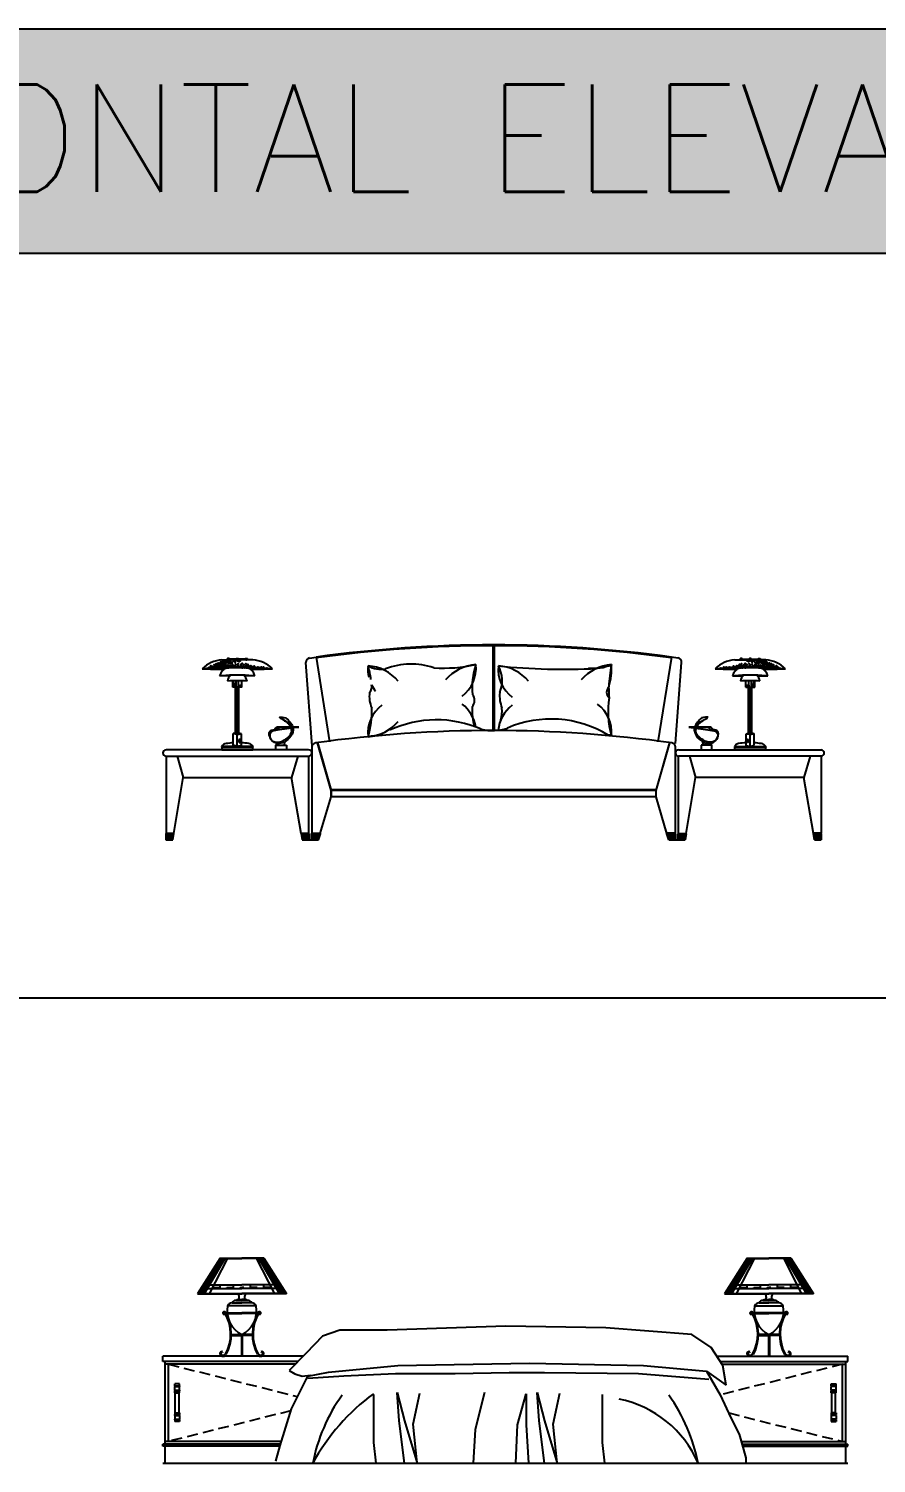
# Model space of a CAD drawing. Header units: millimetres. Extents: x 6388 to 59789, y -18725 to 8137.
# Drawn here: x 32664 to 36624, y 1436 to 8137 of the extents above; entities that cross this region are included whole.
import ezdxf

# ---------------------------------------------------------------- set-up
doc = ezdxf.new("R2010")
doc.units = ezdxf.units.MM
doc.linetypes.add('DASHED2', pattern=[0.375, 0.25, -0.125])
doc.layers.add('www.cad-blocks.net', color=7, linetype='Continuous')
doc.styles.get("Standard").update_dxf_attribs({"font": 'arial.ttf'})

# ---------------------------------------------------------------- blocks, each defined once
blk = doc.blocks.new('A$C17CB0651')
for p, q in [((1543.5, 510.5), (1543.5, 910.5)), ((1548.5, 510.5), (1548.5, 910.5)), ((274.9, 840.6), (303, 840.6)), ((300.8, 844), (310, 844)), ((309.3, 846.9), (301.5, 846.9)), ((301.5, 846.9), (301.5, 846)), ((301.5, 846), (309.3, 846)), ((303, 842.9), (303, 840.6)), ((303, 842.9), (307.8, 842.9)), ((307.8, 840.6), (303, 840.6)), ((307.8, 840.6), (307.8, 842.9)), ((419.7, 840.6), (307.8, 840.6)), ((309.3, 846), (309.3, 846.9)), ((342.4, 844.4), (311.4, 844.4)), ((351.9, 844), (342.7, 844)), ((343.4, 846), (343.4, 846.9)), ((343.4, 846.9), (351.2, 846.9)), ((351.2, 846), (343.4, 846)), ((349.7, 842.9), (344.9, 842.9)), ((344.9, 840.6), (344.9, 842.9)), ((344.9, 840.6), (349.7, 840.6)), ((349.7, 842.9), (349.7, 840.6)), ((351.2, 846.9), (351.2, 846)), ((383.1, 844.4), (352.2, 844.4)), ((393.8, 844), (384.6, 844)), ((385.3, 846), (385.3, 846.9)), ((385.3, 846.9), (393.2, 846.9)), ((393.2, 846), (385.3, 846)), ((391.7, 842.9), (386.8, 842.9)), ((386.8, 840.6), (386.8, 842.9)), ((386.8, 840.6), (391.7, 840.6)), ((391.7, 842.9), (391.7, 840.6)), ((393.2, 846.9), (393.2, 846)), ((696.9, 438.6), (667.4, 827.8)), ((685, 849.1), (715.4, 853.2)), ((715.4, 853.2), (778.8, 457.6)), ((2375.6, 853.2), (2312.2, 457.6)), ((2406, 849.1), (2375.6, 853.2)), ((2395, 450.5), (2423.6, 827.8)), ((2671.5, 840.6), (2783.4, 840.6)), ((2697.4, 844), (2706.6, 844)), ((2705.9, 846.9), (2698.1, 846.9)), ((2698.1, 846.9), (2698.1, 846)), ((2698.1, 846), (2705.9, 846)), ((2699.6, 842.9), (2699.6, 840.6)), ((2699.6, 842.9), (2704.4, 842.9)), ((2704.4, 840.6), (2699.6, 840.6)), ((2704.4, 840.6), (2704.4, 842.9)), ((2705.9, 846), (2705.9, 846.9)), ((2708.1, 844.4), (2739, 844.4)), ((2739.3, 844), (2748.5, 844)), ((2747.8, 846.9), (2740, 846.9)), ((2740, 846.9), (2740, 846)), ((2740, 846), (2747.8, 846)), ((2741.5, 842.9), (2746.3, 842.9)), ((2741.5, 842.9), (2741.5, 840.6)), ((2746.3, 840.6), (2741.5, 840.6)), ((2746.3, 840.6), (2746.3, 842.9)), ((2747.8, 846), (2747.8, 846.9)), ((2748.8, 844.4), (2779.8, 844.4)), ((2790.4, 844), (2781.2, 844)), ((2781.9, 846), (2781.9, 846.9)), ((2781.9, 846.9), (2789.8, 846.9)), ((2789.8, 846), (2781.9, 846)), ((2783.4, 840.6), (2783.4, 842.9)), ((2788.3, 842.9), (2783.4, 842.9)), ((2783.4, 840.6), (2788.3, 840.6)), ((2788.3, 842.9), (2788.3, 840.6)), ((2816.4, 840.6), (2788.3, 840.6)), ((2789.8, 846.9), (2789.8, 846)), ((314.5, 766.6), (264.7, 766.6)), ((326.3, 713.4), (326.3, 742.3)), ((341.3, 713.4), (341.3, 742.6)), ((353, 713.4), (353, 742.6)), ((368.2, 713.4), (368.2, 742.3)), ((429.9, 766.6), (380.1, 766.6)), ((2661.3, 766.6), (2711.1, 766.6)), ((2723, 713.4), (2723, 742.3)), ((2738.2, 713.4), (2738.2, 742.6)), ((2749.9, 713.4), (2749.9, 742.6)), ((2764.9, 713.4), (2764.9, 742.3)), ((2776.8, 766.6), (2826.6, 766.6)), ((344.5, 713.4), (326.3, 713.4)), ((339.5, 494.9), (339.5, 713.4)), ((344.5, 494.3), (344.5, 713.4)), ((368.2, 713.4), (344.5, 713.4)), ((350.1, 494.2), (350.1, 713.4)), ((355, 494.7), (355, 713.4)), ((2723, 713.4), (2746.7, 713.4)), ((2736.2, 494.7), (2736.2, 713.4)), ((2741.2, 494.2), (2741.2, 713.4)), ((2746.7, 494.3), (2746.7, 713.4)), ((2746.7, 713.4), (2764.9, 713.4)), ((2751.7, 494.9), (2751.7, 713.4)), ((339.5, 497.4), (328.5, 496.4)), ((346.9, 491.2), (328.5, 496.4)), ((328.5, 442.4), (328.5, 496.4)), ((346.9, 491.2), (366.9, 494.8)), ((346.9, 436.2), (346.9, 491.2)), ((366.9, 494.8), (355, 496.8)), ((366.9, 439.7), (366.9, 494.9)), ((529.9, 526.7), (634.1, 526.7)), ((595.8, 526.7), (529.9, 526.7)), ((634.1, 525.6), (534.2, 511.8)), ((634.1, 526.7), (601.9, 526.7)), ((2561.3, 526.7), (2457.1, 526.7)), ((2457.1, 526.7), (2489.4, 526.7)), ((2457.1, 525.6), (2557.1, 511.8)), ((2495.4, 526.7), (2561.3, 526.7)), ((2724.3, 494.8), (2736.2, 496.8)), ((2724.3, 439.7), (2724.3, 494.9)), ((2744.3, 491.2), (2724.3, 494.8)), ((2744.3, 491.2), (2762.8, 496.4)), ((2744.3, 436.2), (2744.3, 491.2)), ((2751.7, 497.4), (2762.8, 496.4)), ((2762.8, 442.4), (2762.8, 496.4)), ((680, 420.5), (15, 420.5)), ((419.7, 435.4), (274.9, 435.4)), ((274.9, 435.4), (274.9, 432)), ((274.9, 432), (274.9, 435.4)), ((274.9, 432), (419.7, 432)), ((419.7, 432), (275.3, 432)), ((275.3, 432), (275.3, 420.5)), ((275.3, 420.5), (419.7, 420.5)), ((346.9, 436.2), (328.5, 442.4)), ((366.9, 439.7), (346.9, 436.2)), ((354.5, 468), (354.5, 462.1)), ((358.9, 468.7), (354.7, 468)), ((360.3, 466.9), (356.2, 466.2)), ((356.3, 454.1), (360.3, 454.8)), ((419.7, 432), (419.7, 435.4)), ((419.7, 435.4), (419.7, 432)), ((419.7, 420.5), (419.7, 432)), ((534.2, 450.2), (526.7, 441.7)), ((526.7, 441.7), (567.1, 441.7)), ((526.7, 441.7), (576.7, 441.7)), ((526.7, 420.5), (526.7, 441.7)), ((567.1, 441.7), (569.3, 457.6)), ((576.7, 441.7), (576.7, 420.5)), ((696, 432.7), (696, 30.5)), ((786, 230.5), (722.3, 453.5)), ((787, 230.6), (723.2, 453.8)), ((2304, 230.6), (2367.8, 453.8)), ((2305, 230.5), (2368.7, 453.5)), ((2395, 30.2), (2395, 432.7)), ((2410, 420.5), (3075, 420.5)), ((2564.5, 441.7), (2514.5, 441.7)), ((2514.5, 441.7), (2514.5, 420.5)), ((2524.1, 441.7), (2522, 457.6)), ((2564.5, 441.7), (2524.1, 441.7)), ((2557.1, 450.2), (2564.5, 441.7)), ((2564.5, 420.5), (2564.5, 441.7)), ((2671.5, 435.4), (2816.4, 435.4)), ((2671.5, 432), (2671.5, 435.4)), ((2671.5, 435.4), (2671.5, 432)), ((2671.5, 432), (2815.9, 432)), ((2671.5, 420.5), (2671.5, 432)), ((2816.4, 432), (2671.5, 432)), ((2815.9, 420.5), (2671.5, 420.5)), ((2724.3, 439.7), (2744.3, 436.2)), ((2735, 454.1), (2730.9, 454.8)), ((2731, 466.9), (2735.1, 466.2)), ((2732.3, 468.7), (2736.5, 468)), ((2736.7, 468), (2736.7, 462.1)), ((2744.3, 436.2), (2762.8, 442.4)), ((2815.9, 432), (2815.9, 420.5)), ((2816.4, 435.4), (2816.4, 432)), ((2816.4, 432), (2816.4, 435.4)), ((15, 390.5), (681, 390.5)), ((15, 390.5), (15, 30.2)), ((65.9, 390.5), (95, 290.5)), ((630.1, 390.5), (601, 290.5)), ((681, 29.9), (681, 390.5)), ((3075, 390.5), (2409, 390.5)), ((2409, 29.9), (2409, 390.5)), ((2459.9, 390.5), (2489, 290.5)), ((3024.1, 390.5), (2995, 290.5)), ((3075, 390.5), (3075, 30.2)), ((50.1, 30), (95, 290.5)), ((95, 290.5), (601, 290.5)), ((646, 29.3), (601, 290.5)), ((2444, 29.3), (2489, 290.5)), ((2995, 290.5), (2489, 290.5)), ((3039.9, 30), (2995, 290.5)), ((2304, 233.5), (786, 233.5)), ((2304, 230.5), (786, 230.5)), ((786, 200.5), (786, 230.5)), ((787, 200.3), (787, 230.6)), ((2304, 200.3), (2304, 230.6)), ((2305, 200.5), (2305, 230.5)), ((734.9, 30.1), (786, 200.5)), ((2304, 200.5), (786, 200.5)), ((2354.7, 29.8), (2305, 200.5)), ((14, 28.5), (16, 30.5)), ((14, 19.6), (24.8, 30.5)), ((14, 10.8), (33.7, 30.5)), ((14, 2), (42.5, 30.5)), ((14, 28.5), (14, 0.5)), ((14, 0.5), (46, 0.5)), ((16, 30.5), (48.8, 30.5)), ((21.3, 0.5), (50.5, 29.6)), ((30.2, 0.5), (49.3, 19.6)), ((39, 0.5), (47.5, 8.9)), ((46, 0.5), (50.8, 28.1)), ((645.6, 27.7), (650.3, 0)), ((646.2, 24.2), (651.9, 30)), ((647.5, 16.7), (660.8, 30)), ((680.4, 30), (647.5, 30)), ((648.8, 9.2), (669.6, 30)), ((650.1, 1.6), (678.4, 30)), ((650.3, 0.5), (726.1, 0.5)), ((657.7, 0.5), (682.4, 25.1)), ((666.6, 0.5), (682.4, 16.2)), ((675.4, 0.5), (682.4, 7.4)), ((682.4, 0), (682.4, 28)), ((694, 0.5), (694, 28.5)), ((696, 30.5), (733.7, 30.5)), ((696, 29.9), (696.6, 30.5)), ((696, 21.1), (705.4, 30.5)), ((696, 12.2), (714.2, 30.5)), ((696, 3.4), (723.1, 30.5)), ((701.9, 0.5), (731.9, 30.5)), ((710.8, 0.5), (732.5, 22.2)), ((719.6, 0.5), (728.7, 9.6)), ((726.1, 0.5), (735.6, 27.8)), ((2363.9, 0.5), (2354.4, 27.8)), ((2354.7, 26.9), (2358.3, 30.5)), ((2394, 30.5), (2356.3, 30.5)), ((2357, 20.3), (2367.1, 30.5)), ((2359.3, 13.8), (2376, 30.5)), ((2361.6, 7.2), (2384.8, 30.5)), ((2363.9, 0.7), (2393.6, 30.5)), ((2363.9, 0.5), (2439.7, 0.5)), ((2372.5, 0.5), (2396, 24)), ((2381.3, 0.5), (2396, 15.2)), ((2390.1, 0.5), (2396, 6.3)), ((2396, 0.5), (2396, 28.5)), ((2407.6, 26.8), (2410.8, 30)), ((2407.6, 18), (2419.7, 30)), ((2407.6, 9.1), (2428.5, 30)), ((2407.6, 0), (2407.6, 28)), ((2407.8, 0.5), (2437.4, 30)), ((2409.6, 30), (2442.5, 30)), ((2416.7, 0.5), (2444.4, 28.2)), ((2425.5, 0.5), (2442.7, 17.7)), ((2434.3, 0.5), (2440.9, 7)), ((2444.4, 27.7), (2439.7, 0)), ((3044, 0.5), (3039.2, 28.1)), ((3040.1, 22.9), (3047.7, 30.5)), ((3074, 30.5), (3041.2, 30.5)), ((3041.4, 15.3), (3056.5, 30.5)), ((3042.7, 7.8), (3065.4, 30.5)), ((3044, 0.5), (3076, 0.5)), ((3044.2, 0.5), (3074.2, 30.5)), ((3053.1, 0.5), (3076, 23.4)), ((3061.9, 0.5), (3076, 14.6)), ((3070.7, 0.5), (3076, 5.7)), ((3076, 28.5), (3076, 0.5))]:
    blk.add_line(p, q)
for centre, radius, start, end in [((1545.5, -5131.1), 6041.5, 82.10309, 97.89691), ((1545.5, -5131.1), 6037.5, 82.10309, 97.89691), ((285.8, 696.2), 144.8, 94.3429, 134.85667), ((301.7, 844.8), 1.25, 101.61539, 217.78568), ((300.5, 840.8), 3.19, 40.68563, 86.90757), ((317.6, 833.3), 12.7, 119.12076, 140.23048), ((310.2, 840.8), 3.19, 93.09243, 139.31437), ((309.1, 844.8), 1.25, 322.21432, 78.38461), ((343.6, 844.8), 1.25, 101.61539, 217.78568), ((342.5, 840.8), 3.19, 40.68563, 86.90757), ((352.2, 840.8), 3.19, 93.09243, 139.31437), ((351, 844.8), 1.25, 322.21432, 78.38461), ((376.9, 833.3), 12.7, 39.21496, 60.87924), ((385.6, 844.8), 1.25, 101.61519, 217.78575), ((384.4, 840.8), 3.19, 40.68563, 86.90757), ((394.1, 840.8), 3.19, 93.09243, 139.31437), ((392.9, 844.8), 1.25, 322.21425, 78.38481), ((407.9, 693.1), 147.9, 45.59453, 85.43164), ((687.4, 829.3), 20, 96.8225, 184.3282), ((1119.3, 796), 161.9, 174.11002, 192.94892), ((1021.2, 926.6), 130.2, 241.09082, 278.40418), ((943.9, 609), 204.1, 40.4189, 85.9871), ((544.8, 691), 430.9, 7.6727, 16.39543), ((1160.2, 497.7), 323.2, 71.0183, 111.79741), ((1310.4, 1515.3), 713.4, 266.37157, 282.25617), ((1476.2, 614.5), 204.1, 94.0129, 139.5811), ((1300.8, 801.5), 161.9, 306.5711, 5.88998), ((1759.6, 714.6), 315.2, 160.81331, 186.50531), ((1728.2, 796), 161.9, 174.11002, 233.4289), ((1869.4, 3613.3), 2816.9, 263.83979, 273.18663), ((1552.8, 609), 204.1, 40.4189, 85.9871), ((1437.3, 743), 147.3, 338.30173, 28.22636), ((2109.6, 614.5), 204.1, 94.0129, 139.5811), ((2016.9, 991.6), 190.4, 261.50281, 294.33741), ((1839.2, 797.1), 257, 341.30581, 4.69516), ((3441.5, 600.4), 1363.6, 170.81082, 175.19015), ((2403.6, 829.3), 20, 355.6718, 83.1775), ((2683.3, 693.1), 147.9, 94.56836, 134.40547), ((2698.3, 844.8), 1.25, 101.61519, 217.78575), ((2697.1, 840.8), 3.19, 40.68563, 86.90757), ((2714.3, 833.3), 12.7, 119.12076, 140.78504), ((2706.8, 840.8), 3.19, 93.09243, 139.31437), ((2705.7, 844.8), 1.25, 322.21425, 78.38481), ((2740.2, 844.8), 1.25, 101.61539, 217.78568), ((2739.1, 840.8), 3.19, 40.68563, 86.90757), ((2748.8, 840.8), 3.19, 93.09243, 139.31437), ((2747.6, 844.8), 1.25, 322.21432, 78.38461), ((2773.6, 833.3), 12.7, 39.76952, 60.87924), ((2782.2, 844.8), 1.25, 101.61539, 217.78568), ((2781, 840.8), 3.19, 40.68563, 86.90757), ((2790.7, 840.8), 3.19, 93.09243, 139.31437), ((2789.5, 844.8), 1.25, 322.21432, 78.38461), ((2805.4, 696.2), 144.8, 45.14333, 85.6571), ((347.3, -2754.5), 3557.1, 87.35502, 92.64498), ((357.9, 5299), 4503.6, 267.77598, 269.08334), ((318.3, 750.3), 56, 111.80609, 163.08229), ((347.3, -215), 984.2, 85.78037, 94.21963), ((345.7, 735), 44.5, 130.15475, 171.82868), ((347.3, -16.1), 758.8, 86.55783, 93.44217), ((348.8, 735), 44.5, 8.17132, 49.84525), ((376.3, 750.3), 56, 16.91771, 68.19391), ((336.6, 5299), 4503.6, 270.91666, 272.22402), ((2744, -2754.5), 3557.1, 87.35502, 92.64498), ((2754.6, 5299), 4503.6, 267.77598, 269.08334), ((2714.9, 750.3), 56, 111.80609, 163.08229), ((2744, -215), 984.2, 85.78037, 94.21963), ((2742.4, 735), 44.5, 130.15475, 171.82868), ((2744, -16.1), 758.8, 86.55783, 93.44217), ((2745.5, 735), 44.5, 8.17132, 49.84525), ((2773, 750.3), 56, 16.91771, 68.19391), ((2733.3, 5299), 4503.6, 270.91666, 272.22402), ((1104.2, 670.1), 140.1, 172.46324, 202.98304), ((937.4, 714.7), 38.2, 316.73156, 14.64939), ((1119.3, 796), 161.9, 206.26285, 219.05958), ((1410.4, 650.8), 45.6, 319.098, 37.91671), ((1713, 670.1), 140.1, 172.46324, 202.98304), ((2110.2, 689.8), 37.2, 137.82866, 225.5264), ((4050.3, 752.8), 1968.2, 181.11236, 182.60946), ((1119.3, 498.1), 161.9, 126.5711, 185.88998), ((596.4, 595.4), 379.3, 342.52103, 3.01985), ((1300.8, 503.7), 161.9, 7.63594, 53.4289), ((1719.3, 603.9), 274.9, 176.44459, 196.20457), ((1728.2, 498.1), 161.9, 126.5711, 175.68187), ((1431.8, 602.7), 152.8, 343.76996, 4.77672), ((1934.3, 503.7), 161.9, 354.11002, 53.4289), ((2492.4, 600.7), 413, 171.29291, 195.9757), ((943.9, 685.2), 204.1, 274.0129, 319.5811), ((1278, 43.5), 516.8, 66.18032, 115.05784), ((1813.3, 54.7), 509.4, 58.42121, 113.57761), ((347.8, 540.1), 45.9, 259.62281, 278.99673), ((1545.5, -5488.5), 5999, 82.02988, 97.97012), ((1158.7, -746.2), 1244, 96.48135, 99.27486), ((1538.6, 737.3), 227.1, 256.79597, 288.19182), ((1875.9, -985.7), 1489, 81.52374, 82.14148), ((2109.6, 690.7), 204.1, 261.65834, 265.9871), ((2743.4, 540.1), 45.9, 261.00327, 280.37719), ((15, 405.5), 15, 90, 270), ((299.2, 421.4), 28.1, 98.40642, 150.02094), ((348.2, 155.8), 298.1, 93.79798, 100.26136), ((354.5, 466.3), 1.67, 335.64638, 90), ((373.5, 462.1), 19, 180.01454, 204.85912), ((400.7, 460.8), 45, 173.81659, 188.58342), ((358.6, 467.1), 1.67, 335.64638, 79.36582), ((412.6, 461.3), 52.7, 174.42387, 187.04512), ((348.2, 155.8), 298.1, 79.73864, 86.39797), ((399.8, 428), 21.2, 20.34562, 85.92866), ((680, 405.5), 15, 273.82255, 90), ((716, 432.7), 20, 96.5941, 180), ((2375, 432.7), 20, 0, 83.4059), ((2410, 405.5), 15, 90, 266.17745), ((2691.4, 428), 21.2, 94.07134, 159.65438), ((2743, 155.8), 298.1, 93.60203, 100.26136), ((2732.6, 467.1), 1.67, 100.63418, 204.35362), ((2678.6, 461.3), 52.7, 352.95488, 5.57613), ((2690.5, 460.8), 45, 351.41658, 6.18341), ((2717.7, 462.1), 19, 335.14088, 359.98546), ((2736.7, 466.3), 1.67, 90, 204.35362), ((2743, 155.8), 298.1, 79.73864, 86.20202), ((2792, 421.4), 28.1, 29.97906, 81.59358), ((3075, 405.5), 15, 270, 90), ((16, 28.5), 2, 90, 180), ((48.8, 28.5), 2, 350.21759, 90), ((647.5, 28), 2, 90, 189.78241), ((680.4, 28), 2, 0, 90), ((696, 28.5), 2, 90, 180), ((733.7, 28.5), 2, 340.70995, 90), ((2356.3, 28.5), 2, 90, 199.29005), ((2394, 28.5), 2, 0, 90), ((2409.6, 28), 2, 90, 180), ((2442.5, 28), 2, 350.21759, 90), ((3041.2, 28.5), 2, 90, 189.78241), ((3074, 28.5), 2, 0, 90)]:
    blk.add_arc(centre, radius, start, end)
for points, knots in [([(595.8, 526.7), (593.7, 531.8), (585, 551.8), (523.9, 577.2), (561.8, 572.1), (575.6, 570.2)], [136.132183, 136.132183, 136.132183, 136.132183, 147.226606, 180.988529, 200.496136, 200.496136, 200.496136, 200.496136]), ([(568.2, 556.4), (578.1, 551.9), (592.6, 545.4), (600.2, 531.4), (601.9, 526.7)], [0, 0, 0, 0, 20.62058, 30.054702, 30.054702, 30.054702, 30.054702]), ([(2523, 556.4), (2513.1, 551.9), (2498.6, 545.4), (2491, 531.4), (2489.4, 526.7)], [0, 0, 0, 0, 20.62058, 30.054702, 30.054702, 30.054702, 30.054702]), ([(2495.4, 526.7), (2497.5, 531.8), (2506.2, 551.8), (2567.4, 577.2), (2529.5, 572.1), (2515.6, 570.2)], [136.132183, 136.132183, 136.132183, 136.132183, 147.226606, 180.988529, 200.496136, 200.496136, 200.496136, 200.496136]), ([(608.3, 522.1), (608.4, 521.5), (611.9, 497.6), (577.2, 447.6), (504.8, 446.9), (487.4, 515.1), (524, 513.2), (528.7, 524), (529.9, 526.7)], [38.626641, 38.626641, 38.626641, 38.626641, 39.881801, 89.959295, 127.798824, 157.940855, 174.456676, 180.055182, 180.055182, 180.055182, 180.055182]), ([(535.2, 511.8), (523.2, 511), (501.1, 509.4), (494.7, 470.6), (530, 450.1), (565.7, 463.2), (591.9, 483.1), (604.7, 506.7), (599.4, 518.1), (598.3, 520.7)], [0, 0, 0, 0, 21.09917, 38.676394, 60.076876, 87.213349, 107.936622, 126.385163, 131.817526, 131.817526, 131.817526, 131.817526]), ([(603.4, 521.4), (604, 518.6), (605.9, 502.4), (598.6, 487.9), (591.7, 476)], [33.559119, 33.559119, 33.559119, 33.559119, 39.068987, 64.646446, 64.646446, 64.646446, 64.646446]), ([(2482.9, 522.1), (2482.8, 521.5), (2479.3, 497.6), (2514, 447.6), (2586.5, 446.9), (2603.8, 515.1), (2567.2, 513.2), (2562.5, 524), (2561.3, 526.7)], [38.626641, 38.626641, 38.626641, 38.626641, 39.881801, 89.959295, 127.798824, 157.940855, 174.456676, 180.055182, 180.055182, 180.055182, 180.055182]), ([(2487.9, 521.4), (2487.3, 518.6), (2485.4, 502.4), (2492.6, 487.9), (2499.5, 476)], [33.559119, 33.559119, 33.559119, 33.559119, 39.068987, 64.646446, 64.646446, 64.646446, 64.646446]), ([(2556, 511.8), (2568.1, 511), (2590.2, 509.4), (2596.6, 470.6), (2561.3, 450.1), (2525.5, 463.2), (2499.3, 483.1), (2486.6, 506.7), (2491.8, 518.1), (2492.9, 520.7)], [0, 0, 0, 0, 21.09917, 38.676394, 60.076876, 87.213349, 107.936622, 126.385163, 131.817526, 131.817526, 131.817526, 131.817526])]:
    blk.add_open_spline(points, degree=3, knots=knots)
for points in [[(573.5, 570.2), (588, 556.4), (602.5, 542.6), (607.3, 526.7)], [(2517.7, 570.2), (2503.2, 556.4), (2488.7, 542.6), (2484, 526.7)]]:
    blk.add_open_spline(points, degree=3)
for points in [[(529.9, 526.7), (540.6, 522.4), (536.3, 517.1), (518.2, 515)], [(2561.3, 526.7), (2550.7, 522.4), (2554.9, 517.1), (2573, 515)]]:
    blk.add_spline(points, degree=3)
for p in [(221.8, 807.9), (223.9, 812.1), (229.1, 810), (229.9, 805.2), (231.2, 809), (233.2, 807.5), (233.2, 806.4), (237.7, 805.2), (238.6, 817.3), (241.7, 812.1), (242.1, 805.2), (244.3, 810.8), (246.6, 814.1), (246.6, 809.7), (246.6, 809.7), (246.6, 807.5), (246.6, 805.2), (248, 822.6), (249.9, 819.7), (251, 813), (251.1, 816.3), (252.2, 806.9), (253.3, 810.8), (253.3, 807.5), (255.5, 816.4), (255.5, 806.4), (256.4, 810), (256.6, 815.2), (257.4, 825.7), (257.4, 818.4), (259.5, 804.8), (259.9, 819.7), (259.9, 809.7), (261.6, 813.1), (262.7, 823.6), (262.7, 807.9), (263.3, 823), (263.3, 816.4), (263.7, 806.9), (264.8, 812.1), (266.8, 826.7), (267.7, 821.9), (267.7, 815.2), (267.7, 809.7), (267.9, 804.8), (268.8, 823), (270, 814.2), (271, 830.9), (271.1, 820.8), (271.1, 805.2), (272.2, 813), (273.1, 828.8), (273.3, 824.1), (273.3, 806.4), (274.2, 820.5), (276.6, 829.7), (276.6, 821.9), (277.3, 833), (277.7, 809.7), (278.4, 828.8), (278.9, 827.5), (280, 827.5), (281.5, 818.4), (281.5, 806.9), (282.6, 833), (283.3, 826.4), (283.3, 824.1), (283.6, 817.3), (284.6, 829.9), (284.6, 804.8), (285.5, 808.6), (285.7, 809), (286.7, 836.2), (287.8, 831.9), (288.9, 834.2), (289.9, 836.2), (289.9, 812.1), (290, 820.8), (291.1, 830.8), (292, 833), (292, 804.8), (292.2, 808.6), (293.3, 825.3), (294.4, 807.5), (297.2, 832), (297.2, 813.1), (298.3, 804.8), (298.9, 834.2), (299.3, 811), (300, 829.7), (300, 827.5), (300, 815.2), (302.2, 835.3), (302.2, 807.5), (302.2, 806.4), (304.5, 830.8), (304.5, 805.8), (306.6, 806.9), (307.7, 834.1), (307.7, 812.1), (307.7, 804.8), (307.8, 823), (308.4, 813.7), (308.9, 835.3), (311.1, 833), (312.3, 836.4), (313.4, 824.1), (313.4, 806.4), (314, 809), (315, 833), (315.6, 834.2), (316.1, 823.6), (316.1, 804.8), (316.3, 808.5), (317.1, 813.1), (320.3, 804.8), (321.2, 807.5), (322.3, 808.6), (322.3, 805.2), (323.4, 828.6), (324.4, 818.4), (327.6, 809), (328.6, 804.8), (329.3, 812.8), (330.1, 836.4), (331.2, 806.4), (331.8, 806.9), (333.9, 805.8), (334.5, 810.8), (337.9, 829.7), (338.1, 820.5), (339, 836.4), (339.1, 810), (339.1, 806.9), (339.1, 804.8), (342.3, 805.2), (345.4, 810), (347.5, 817.3), (347.9, 836.4), (347.9, 810.8), (349.4, 813.7), (349.6, 805.8), (351.7, 821.5), (352, 805), (353.8, 805.8), (355.7, 833), (356.3, 805.9), (357.2, 809.4), (359, 805.8), (361.2, 836.4), (362.2, 804.8), (362.4, 810.8), (363.2, 819.4), (365.7, 815.2), (366.8, 806.7), (370.5, 823.6), (371.6, 807.9), (375.5, 812), (375.5, 805.9), (377.9, 817.3), (377.9, 810.8), (378.9, 804.8), (380, 807.9), (384.2, 805.9), (385.9, 807.6), (387.3, 822.6), (388, 814.1), (389.1, 810.8), (391.3, 808.6), (393.5, 809.7), (396.7, 818.4), (400.2, 807.5), (401.3, 813), (406.9, 806.4), (410.2, 813), (418, 807.5), (425.8, 810.8), (425.8, 806.4), (442.5, 806.4), (448.1, 805.2), (459.6, 806.9), (470, 805.8), (2621.2, 805.8), (2631.7, 806.9), (2643.1, 805.2), (2648.7, 806.4), (2665.4, 810.8), (2665.4, 806.4), (2673.2, 807.5), (2681, 813), (2684.3, 806.4), (2689.9, 813), (2691, 807.5), (2694.5, 818.4), (2697.7, 809.7), (2699.9, 808.6), (2702.2, 810.8), (2703.3, 814.1), (2703.9, 822.6), (2705.3, 807.6), (2707, 805.9), (2711.3, 807.9), (2712.3, 804.8), (2713.3, 810.8), (2713.4, 817.3), (2715.7, 812), (2715.7, 805.9), (2719.6, 807.9), (2720.7, 823.6), (2724.4, 806.7), (2725.5, 815.2), (2728, 819.4), (2728.9, 810.8), (2729.1, 804.8), (2730, 836.4), (2732.2, 805.8), (2734, 809.4), (2734.9, 805.9), (2735.5, 833), (2737.5, 805.8), (2739.3, 805), (2739.5, 821.5), (2741.6, 805.8), (2741.9, 813.7), (2743.3, 836.4), (2743.3, 810.8), (2743.7, 817.3), (2745.8, 810), (2748.9, 805.2), (2752.1, 810), (2752.1, 806.9), (2752.1, 804.8), (2752.2, 836.4), (2753.2, 820.5), (2753.4, 829.7), (2756.7, 810.8), (2757.4, 805.8), (2759.4, 806.9), (2760, 806.4), (2761.2, 836.4), (2761.9, 812.8), (2762.6, 804.8), (2763.6, 809), (2766.8, 818.4), (2767.8, 828.6), (2768.9, 808.6), (2768.9, 805.2), (2770.1, 807.5), (2771, 804.8), (2774.1, 813.1), (2775, 808.5), (2775.2, 823.6), (2775.2, 804.8), (2775.6, 834.2), (2776.2, 833), (2777.2, 809), (2777.9, 824.1), (2777.9, 806.4), (2779, 836.4), (2780.1, 833), (2782.3, 835.3), (2782.8, 813.7), (2783.4, 823), (2783.5, 834.1), (2783.5, 812.1), (2783.5, 804.8), (2784.6, 806.9), (2786.7, 805.8), (2786.8, 830.8), (2789, 835.3), (2789, 807.5), (2789, 806.4), (2791.2, 829.7), (2791.2, 827.5), (2791.2, 815.2), (2791.9, 811), (2792.3, 834.2), (2793, 804.8), (2794, 832), (2794, 813.1), (2796.8, 807.5), (2797.9, 825.3), (2799, 808.6), (2799.2, 833), (2799.2, 804.8), (2800.1, 830.8), (2801.2, 820.8), (2801.3, 836.2), (2801.3, 812.1), (2802.3, 834.2), (2803.5, 831.9), (2804.5, 836.2), (2805.5, 809), (2805.7, 808.6), (2806.6, 829.9), (2806.6, 804.8), (2807.6, 817.3), (2807.9, 826.4), (2807.9, 824.1), (2808.7, 833), (2809.7, 818.4), (2809.7, 806.9), (2811.3, 827.5), (2812.4, 827.5), (2812.9, 828.8), (2813.5, 809.7), (2813.9, 833), (2814.6, 829.7), (2814.6, 821.9), (2817, 820.5), (2817.9, 824.1), (2817.9, 806.4), (2818.1, 828.8), (2819, 813), (2820.2, 830.9), (2820.2, 820.8), (2820.2, 805.2), (2821.2, 814.2), (2822.4, 823), (2823.3, 804.8), (2823.5, 821.9), (2823.5, 815.2), (2823.5, 809.7), (2824.4, 826.7), (2826.5, 812.1), (2827.5, 806.9), (2828, 823), (2828, 816.4), (2828.6, 823.6), (2828.6, 807.9), (2829.6, 813.1), (2831.3, 819.7), (2831.3, 809.7), (2831.7, 804.8), (2833.8, 825.7), (2833.8, 818.4), (2834.6, 815.2), (2834.9, 810), (2835.7, 816.4), (2835.7, 806.4), (2838, 810.8), (2838, 807.5), (2839, 806.9), (2840.1, 816.3), (2840.2, 813), (2841.3, 819.7), (2843.2, 822.6), (2844.7, 814.1), (2844.7, 809.7), (2844.7, 809.7), (2844.7, 807.5), (2844.7, 805.2), (2846.9, 810.8), (2849.1, 805.2), (2849.5, 812.1), (2852.7, 817.3), (2853.6, 805.2), (2858, 807.5), (2858, 806.4), (2860, 809), (2861.3, 805.2), (2862.1, 810), (2867.3, 812.1), (2869.4, 807.9), (213.2, 803), (215.4, 804.1), (218.7, 800.8), (219.9, 804.1), (226.5, 804.1), (243.8, 801.6), (249, 803.7), (252.2, 803.7), (266.8, 803.7), (306.6, 803.7), (369.5, 803.7), (371.6, 803.7), (383.1, 802.7), (409.1, 804.1), (433.6, 804.1), (454.3, 801.6), (455.9, 804.1), (465.8, 802.7), (484.7, 801.6), (2606.5, 801.6), (2625.4, 802.7), (2635.4, 804.1), (2636.9, 801.6), (2657.6, 804.1), (2682.1, 804.1), (2708.1, 802.7), (2719.6, 803.7), (2721.7, 803.7), (2784.6, 803.7), (2824.4, 803.7), (2839, 803.7), (2842.2, 803.7), (2847.4, 801.6), (2864.7, 804.1), (2871.4, 804.1), (2872.5, 800.8), (2875.8, 804.1), (2878, 803), (327.4, 724.2), (327.4, 716.5), (327.4, 715.1), (327.6, 718.8), (328, 724.8), (328, 719.2), (328.4, 721.5), (328.6, 717.8), (329, 715.1), (329.4, 718.2), (329.4, 715.1), (329.7, 734.5), (329.7, 729.3), (329.7, 724.1), (330.4, 717.5), (330.7, 727.2), (330.7, 722), (330.7, 715.7), (330.7, 714.1), (331.1, 717.8), (331.4, 716.1), (331.8, 724.1), (331.8, 717.8), (332.1, 715.1), (333.4, 716.5), (333.9, 727.2), (334.4, 717.5), (334.9, 719.9), (334.9, 716.7), (334.9, 714.7), (335.1, 715.1), (335.9, 722), (336.7, 715.5), (336.7, 715.1), (337, 717.8), (338.1, 714.5), (339.1, 715.7), (339.1, 714.8), (353.8, 714.8), (354.1, 717.2), (354.5, 720.2), (354.5, 713.5), (354.8, 719.2), (355.5, 720.8), (355.5, 716.5), (355.5, 714.1), (355.8, 714.8), (358.5, 714.8), (358.8, 715.1), (359.8, 718.8), (360.5, 715.8), (360.5, 713.8), (361.5, 721.2), (361.8, 714.5), (363.5, 719.5), (363.5, 714.5), (363.5, 714.5), (364.5, 716.5), (365.8, 718.5), (366.2, 721.2), (366.2, 714.1), (366.5, 715.1), (2724.7, 715.1), (2725.1, 721.2), (2725.1, 714.1), (2725.4, 718.5), (2726.7, 716.5), (2727.7, 719.5), (2727.7, 714.5), (2727.7, 714.5), (2729.4, 714.5), (2729.7, 721.2), (2730.7, 715.8), (2730.7, 713.8), (2731.4, 718.8), (2732.4, 715.1), (2732.7, 714.8), (2735.4, 714.8), (2735.8, 720.8), (2735.8, 716.5), (2735.8, 714.1), (2736.4, 719.2), (2736.8, 720.2), (2736.8, 713.5), (2737.1, 717.2), (2737.4, 714.8), (2752.1, 715.7), (2752.1, 714.8), (2753.1, 714.5), (2754.2, 717.8), (2754.5, 715.5), (2754.5, 715.1), (2755.3, 722), (2756.2, 715.1), (2756.3, 719.9), (2756.3, 716.7), (2756.3, 714.7), (2756.8, 717.5), (2757.4, 727.2), (2757.8, 716.5), (2759.2, 715.1), (2759.5, 724.1), (2759.5, 717.8), (2759.8, 716.1), (2760.2, 717.8), (2760.5, 727.2), (2760.5, 722), (2760.5, 715.7), (2760.5, 714.1), (2760.8, 717.5), (2761.6, 734.5), (2761.6, 729.3), (2761.6, 724.1), (2761.8, 718.2), (2761.8, 715.1), (2762.2, 715.1), (2762.6, 717.8), (2762.8, 721.5), (2763.2, 724.8), (2763.2, 719.2), (2763.7, 718.8), (2763.9, 724.2), (2763.9, 716.5), (2763.9, 715.1), (335.2, 496.4), (335.7, 496.4), (336.3, 496.7), (336.3, 496.2), (336.3, 496), (336.6, 496.4), (337, 496.5), (337.1, 496.4), (337.1, 496.1), (337.1, 495.8), (337.7, 496.5), (337.7, 495.8), (337.9, 496.1), (338, 496), (338.2, 496.5), (338.2, 495.5), (338.3, 495.8), (338.8, 495.2), (338.9, 496.5), (338.9, 496.4), (338.9, 496), (338.9, 495.5), (338.9, 495.5), (339.2, 494.8), (355.1, 494.9), (355.4, 496.1), (355.4, 495.4), (355.5, 495.1), (355.7, 495.7), (355.9, 495.8), (356.1, 495.1), (356.2, 496.1), (356.2, 495.8), (356.4, 495.7), (356.4, 495.1), (356.5, 495.2), (356.8, 495.7), (357.1, 495.8), (357.3, 495.2), (357.6, 495.8), (358.2, 495.8), (358.8, 495.8), (358.8, 495.4), (359.9, 495.5), (2731.3, 495.5), (2732.5, 495.8), (2732.5, 495.4), (2733.1, 495.8), (2733.6, 495.8), (2733.9, 495.2), (2734.1, 495.8), (2734.4, 495.7), (2734.7, 495.2), (2734.8, 495.7), (2734.8, 495.1), (2735, 496.1), (2735, 495.8), (2735.1, 495.1), (2735.3, 495.8), (2735.6, 495.7), (2735.7, 495.1), (2735.9, 496.1), (2735.9, 495.4), (2736.2, 494.9), (2752, 494.8), (2752.3, 496.5), (2752.3, 496.4), (2752.3, 496), (2752.3, 495.5), (2752.3, 495.5), (2752.5, 495.2), (2752.9, 495.8), (2753, 496.5), (2753, 495.5), (2753.2, 496), (2753.3, 496.1), (2753.5, 496.5), (2753.5, 495.8), (2754.1, 496.4), (2754.1, 496.1), (2754.1, 495.8), (2754.2, 496.5), (2754.7, 496.4), (2755, 496.7), (2755, 496.2), (2755, 496), (2755.6, 496.4), (2756, 496.4)]:
    blk.add_point(p)
blk = doc.blocks.new('A$C258F5B8D')
for p, q in [((266.6, 958.7), (160.6, 792.3)), ((266.6, 958.7), (160.6, 792.3)), ((267.6, 958.7), (161.6, 792.3)), ((269.6, 958.7), (163.5, 792.3)), ((272.5, 958.7), (166.5, 792.3)), ((275.5, 958.7), (169.5, 792.3)), ((279.4, 958.7), (173.4, 792.3)), ((284.7, 958.7), (181.8, 792.3)), ((291.2, 958.7), (193.1, 792.3)), ((301, 958.7), (215.7, 792.3)), ((266.6, 958.7), (368.6, 958.7)), ((266.6, 957), (368.6, 957)), ((470.5, 958.7), (368.6, 958.7)), ((470.5, 957), (368.6, 957)), ((436.1, 958.7), (521.5, 792.3)), ((445.9, 958.7), (544.1, 792.3)), ((452.5, 958.7), (555.3, 792.3)), ((457.7, 958.7), (563.8, 792.3)), ((461.7, 958.7), (567.7, 792.3)), ((464.6, 958.7), (570.7, 792.3)), ((467.6, 958.7), (573.6, 792.3)), ((469.6, 958.7), (575.6, 792.3)), ((470.5, 958.7), (576.6, 792.3)), ((2729.5, 958.7), (2623.4, 792.3)), ((2730.4, 958.7), (2624.4, 792.3)), ((2732.4, 958.7), (2626.4, 792.3)), ((2735.4, 958.7), (2629.3, 792.3)), ((2738.3, 958.7), (2632.3, 792.3)), ((2742.3, 958.7), (2636.2, 792.3)), ((2747.5, 958.7), (2644.7, 792.3)), ((2754.1, 958.7), (2655.9, 792.3)), ((2763.9, 958.7), (2678.5, 792.3)), ((2729.5, 958.7), (2831.4, 958.7)), ((2729.5, 957), (2831.4, 957)), ((2933.4, 958.7), (2831.4, 958.7)), ((2933.4, 957), (2831.4, 957)), ((2899, 958.7), (2984.3, 792.3)), ((2908.8, 958.7), (3006.9, 792.3)), ((2915.3, 958.7), (3018.2, 792.3)), ((2920.6, 958.7), (3026.6, 792.3)), ((2924.5, 958.7), (3030.5, 792.3)), ((2927.5, 958.7), (3033.5, 792.3)), ((2930.4, 958.7), (3036.5, 792.3)), ((2932.4, 958.7), (3038.4, 792.3)), ((2933.4, 958.7), (3039.4, 792.3)), ((2933.4, 958.7), (3039.4, 792.3)), ((176.5, 817.2), (368.6, 817.2)), ((179, 821.1), (204.1, 821.1)), ((187.1, 833.9), (368.6, 833.9)), ((204.1, 821.1), (204.1, 833.9)), ((235.3, 821.1), (266.5, 821.1)), ((235.3, 817.2), (235.3, 821.1)), ((266.5, 821.1), (266.5, 833.9)), ((297.7, 821.1), (328.9, 821.1)), ((297.7, 817.2), (297.7, 821.1)), ((328.9, 821.1), (328.9, 833.9)), ((360.1, 821.1), (368.6, 821.1)), ((360.1, 817.2), (360.1, 821.1)), ((550.1, 833.9), (368.6, 833.9)), ((377, 821.1), (368.6, 821.1)), ((560.7, 817.2), (368.6, 817.2)), ((377, 817.2), (377, 821.1)), ((408.2, 821.1), (408.2, 833.9)), ((439.4, 821.1), (408.2, 821.1)), ((439.4, 817.2), (439.4, 821.1)), ((470.6, 821.1), (470.6, 833.9)), ((501.8, 821.1), (470.6, 821.1)), ((501.8, 817.2), (501.8, 821.1)), ((533, 821.1), (533, 833.9)), ((558.2, 821.1), (533, 821.1)), ((2639.3, 817.2), (2831.4, 817.2)), ((2641.8, 821.1), (2667, 821.1)), ((2649.9, 833.9), (2831.4, 833.9)), ((2667, 821.1), (2667, 833.9)), ((2698.2, 821.1), (2729.4, 821.1)), ((2698.2, 817.2), (2698.2, 821.1)), ((2729.4, 821.1), (2729.4, 833.9)), ((2760.6, 821.1), (2791.8, 821.1)), ((2760.6, 817.2), (2760.6, 821.1)), ((2791.8, 821.1), (2791.8, 833.9)), ((2823, 821.1), (2831.4, 821.1)), ((2823, 817.2), (2823, 821.1)), ((3012.9, 833.9), (2831.4, 833.9)), ((2839.9, 821.1), (2831.4, 821.1)), ((3023.5, 817.2), (2831.4, 817.2)), ((2839.9, 817.2), (2839.9, 821.1)), ((2871.1, 821.1), (2871.1, 833.9)), ((2902.3, 821.1), (2871.1, 821.1)), ((2902.3, 817.2), (2902.3, 821.1)), ((2933.5, 821.1), (2933.5, 833.9)), ((2964.7, 821.1), (2933.5, 821.1)), ((2964.7, 817.2), (2964.7, 821.1)), ((2995.9, 821.1), (2995.9, 833.9)), ((3021, 821.1), (2995.9, 821.1)), ((160.6, 792.3), (368.6, 792.3)), ((161.6, 793.9), (368.6, 793.9)), ((322.7, 749.9), (368.6, 749.9)), ((340.4, 760.8), (368.6, 760.7)), ((352.1, 765), (368.6, 764.8)), ((575.5, 793.9), (368.6, 793.9)), ((576.6, 792.3), (368.6, 792.3)), ((385.1, 765), (368.6, 764.8)), ((396.8, 760.8), (368.6, 760.7)), ((414.5, 749.9), (368.6, 749.9)), ((2623.4, 792.3), (2831.4, 792.3)), ((2624.5, 793.9), (2831.4, 793.9)), ((2785.5, 749.9), (2831.4, 749.9)), ((2803.2, 760.8), (2831.4, 760.7)), ((2814.9, 765), (2831.4, 764.8)), ((3038.4, 793.9), (2831.4, 793.9)), ((3039.4, 792.3), (2831.4, 792.3)), ((2847.9, 765), (2831.4, 764.8)), ((2859.6, 760.8), (2831.4, 760.7)), ((2877.3, 749.9), (2831.4, 749.9)), ((286.4, 698.9), (286.8, 694.8)), ((292.9, 703.6), (444, 703.6)), ((295.2, 699.4), (368.6, 699.4)), ((435, 736), (302.1, 736)), ((444, 703.6), (368.6, 703.6)), ((441.7, 699.4), (368.6, 699.4)), ((450.5, 698.9), (450.1, 694.8)), ((2749.5, 698.9), (2749.9, 694.8)), ((2756, 703.6), (2831.4, 703.6)), ((2907.1, 703.6), (2756, 703.6)), ((2758.3, 699.4), (2831.4, 699.4)), ((2765, 736), (2897.9, 736)), ((2904.8, 699.4), (2831.4, 699.4)), ((2913.6, 698.9), (2913.2, 694.8)), ((826.2, 621.2), (745.9, 594.4)), ((1048, 621.2), (826.2, 621.2)), ((1602.4, 640.3), (1048, 621.2)), ((2068.9, 632.6), (1602.4, 640.3)), ((2470.4, 602.1), (2068.9, 632.6)), ((319.1, 597.4), (368.6, 597.4)), ((319.2, 601.6), (417.7, 601.6)), ((366.4, 601.3), (366.4, 500)), ((417.7, 601.6), (368.6, 601.6)), ((417.7, 597.4), (368.6, 597.4)), ((370.6, 601.2), (370.6, 500)), ((745.9, 594.4), (669.5, 514.2)), ((2562.2, 541), (2470.4, 602.1)), ((2615.7, 456.9), (2562.2, 541)), ((2782.3, 601.6), (2831.4, 601.6)), ((2880.8, 601.6), (2782.3, 601.6)), ((2782.3, 597.4), (2831.4, 597.4)), ((2829.4, 601.2), (2829.4, 500)), ((2880.9, 597.4), (2831.4, 597.4)), ((2833.6, 601.3), (2833.6, 500)), ((0, 475), (0, 500)), ((655.2, 500), (0, 500)), ((10, 475), (0, 475)), ((10, 90), (10, 475)), ((630.2, 475), (10, 475)), ((278.8, 520.7), (277.1, 516.9)), ((458.1, 520.7), (459.8, 516.9)), ((669.5, 514.2), (589.2, 434)), ((2588.2, 500), (3200, 500)), ((2604.2, 475), (3190, 475)), ((2741.9, 520.7), (2740.2, 516.9)), ((2921.2, 520.7), (2922.9, 516.9)), ((3190, 475), (3200, 475)), ((3190, 90), (3190, 475)), ((3200, 475), (3200, 500)), ((618.2, 463), (10, 463)), ((25, 102), (25, 463)), ((589.2, 434), (615.9, 418.7)), ((600.6, 254.4), (677.1, 407.2)), ((615.9, 418.7), (650.4, 407.2)), ((650.4, 407.2), (688.6, 411.1)), ((677.1, 407.2), (772.7, 426.3)), ((845.4, 407.2), (677.1, 395.8)), ((772.7, 426.3), (1097.7, 456.9)), ((1086.2, 418.7), (845.4, 407.2)), ((1365.4, 418.7), (1086.2, 418.7)), ((1097.7, 456.9), (1713.3, 468.4)), ((1617.7, 422.5), (1365.4, 418.7)), ((1782.1, 422.5), (1617.7, 422.5)), ((1713.3, 468.4), (2244.8, 456.9)), ((2221.9, 418.7), (1782.1, 422.5)), ((2550.7, 392), (2221.9, 418.7)), ((2244.8, 456.9), (2539.2, 430.2)), ((2539.2, 430.2), (2631, 365.2)), ((2539.2, 430.2), (2604.2, 319.4)), ((2611.8, 463), (3190, 463)), ((2631, 365.2), (2615.7, 456.9)), ((3175, 102), (3175, 463)), ((54.6, 362.6), (54.6, 371.1)), ((77.4, 371.1), (54.6, 371.1)), ((54.6, 362.6), (77.4, 362.6)), ((54.6, 341.9), (54.6, 359)), ((54.6, 359), (77.4, 359)), ((54.6, 341.9), (77.4, 341.9)), ((54.6, 329.8), (54.6, 338.3)), ((54.6, 338.3), (77.4, 338.3)), ((55.5, 362.6), (55.5, 359)), ((55.5, 341.9), (55.5, 338.3)), ((76.4, 362.6), (76.4, 359)), ((76.4, 341.9), (76.4, 338.3)), ((77.4, 362.6), (77.4, 371.1)), ((77.4, 341.9), (77.4, 359)), ((77.4, 329.8), (77.4, 338.3)), ((3122.6, 371.1), (3145.4, 371.1)), ((3122.6, 362.6), (3122.6, 371.1)), ((3145.4, 362.6), (3122.6, 362.6)), ((3145.4, 359), (3122.6, 359)), ((3122.6, 341.9), (3122.6, 359)), ((3145.4, 341.9), (3122.6, 341.9)), ((3145.4, 338.3), (3122.6, 338.3)), ((3122.6, 329.8), (3122.6, 338.3)), ((3123.6, 362.6), (3123.6, 359)), ((3123.6, 341.9), (3123.6, 338.3)), ((3144.5, 362.6), (3144.5, 359)), ((3144.5, 341.9), (3144.5, 338.3)), ((3145.4, 362.6), (3145.4, 371.1)), ((3145.4, 341.9), (3145.4, 359)), ((3145.4, 329.8), (3145.4, 338.3)), ((54.6, 329.8), (77.4, 329.8)), ((57, 236.1), (57, 329.8)), ((75, 236.1), (75, 329.8)), ((984.3, 320.8), (984.3, 97.9)), ((1103.5, 198.4), (1094.1, 330.3)), ((1094.1, 330.3), (1128.6, 198.4)), ((1169.5, 182.7), (1200.9, 327.1)), ((1502.7, 330.3), (1458.7, 157.6)), ((1656.7, 179.5), (1697.6, 324)), ((1697.6, 324), (1697.6, 179.5)), ((1757.3, 198.4), (1747.8, 330.3)), ((1747.8, 330.3), (1782.4, 198.4)), ((1823.3, 182.7), (1854.7, 327.1)), ((2052.7, 320.8), (2052.7, 97.9)), ((2604.2, 319.4), (2653.9, 212.4)), ((3145.4, 329.8), (3122.6, 329.8)), ((3125, 236.1), (3125, 329.8)), ((3143, 236.1), (3143, 329.8)), ((54.6, 236.1), (77.4, 236.1)), ((54.6, 236.1), (54.6, 227.6)), ((54.6, 227.6), (77.4, 227.6)), ((54.6, 224), (54.6, 206.9)), ((54.6, 224), (77.4, 224)), ((54.6, 206.9), (77.4, 206.9)), ((54.6, 203.3), (54.6, 194.8)), ((54.6, 203.3), (77.4, 203.3)), ((55.5, 224), (55.5, 227.6)), ((55.5, 203.3), (55.5, 206.9)), ((76.4, 224), (76.4, 227.6)), ((76.4, 203.3), (76.4, 206.9)), ((77.4, 236.1), (77.4, 227.6)), ((77.4, 224), (77.4, 206.9)), ((77.4, 203.3), (77.4, 194.8)), ((547.1, 82.5), (600.6, 254.4)), ((2653.9, 212.4), (2692.2, 136)), ((3145.4, 236.1), (3122.6, 236.1)), ((3122.6, 236.1), (3122.6, 227.6)), ((3145.4, 227.6), (3122.6, 227.6)), ((3145.4, 224), (3122.6, 224)), ((3122.6, 224), (3122.6, 206.9)), ((3145.4, 206.9), (3122.6, 206.9)), ((3145.4, 203.3), (3122.6, 203.3)), ((3122.6, 203.3), (3122.6, 194.8)), ((3123.6, 224), (3123.6, 227.6)), ((3123.6, 203.3), (3123.6, 206.9)), ((3144.5, 224), (3144.5, 227.6)), ((3144.5, 203.3), (3144.5, 206.9)), ((3145.4, 236.1), (3145.4, 227.6)), ((3145.4, 224), (3145.4, 206.9)), ((3145.4, 203.3), (3145.4, 194.8)), ((77.4, 194.8), (54.6, 194.8)), ((1129.2, 0), (1103.5, 198.4)), ((1128.6, 198.4), (1188.3, 0.6)), ((1188.3, 0.6), (1169.5, 182.7)), ((1458.7, 157.6), (1449.5, 0)), ((1649.2, 0), (1656.7, 179.5)), ((1697.6, 179.5), (1708.4, 0)), ((1783, 0), (1757.3, 198.4)), ((1782.4, 198.4), (1842.1, 0.6)), ((1842.1, 0.6), (1823.3, 182.7)), ((2692.2, 136), (2722.8, 25.2)), ((3122.6, 194.8), (3145.4, 194.8)), ((0, 80), (0, 90)), ((10, 90), (0, 90)), ((10, 80), (0, 80)), ((553.2, 102), (10, 102)), ((549.4, 90), (10, 90)), ((10, 0), (10, 80)), ((546.5, 80), (10, 80)), ((528, 9.9), (547.1, 82.5)), ((984.3, 97.9), (994.8, 0)), ((2052.7, 97.9), (2063.2, 0)), ((2701.5, 102), (3190, 102)), ((2704.9, 90), (3190, 90)), ((2707.6, 80), (3190, 80)), ((3190, 90), (3200, 90)), ((3190, 0), (3190, 80)), ((3190, 80), (3200, 80)), ((3200, 80), (3200, 90)), ((2722.8, 25.2), (2722.8, 2.3)), ((0, 0), (3200, 0))]:
    blk.add_line(p, q)
at = {"linetype": 'DASHED2', "ltscale": 200}
for p, q in [((25, 463), (629.3, 311.7)), ((3175, 463), (2603.9, 320)), ((597.8, 245.4), (25, 102)), ((2643.4, 235.1), (3175, 102))]:
    blk.add_line(p, q, dxfattribs=at)
for centre, radius, start, end in [((323, 727.1), 22.7, 90.97536, 159.10822), ((340.4, 741.1), 19.8, 90, 153.81088), ((350.8, 749.9), 15.1, 85.26995, 133.60972), ((337.1, 776.1), 19.6, 325.60139, 55.65101), ((400.1, 776.1), 19.6, 124.34899, 214.39861), ((386.3, 749.9), 15.1, 46.39028, 94.73005), ((396.8, 741.1), 19.8, 26.18912, 90), ((414.1, 727.1), 22.7, 20.89178, 89.02464), ((2785.9, 727.1), 22.7, 90.97536, 159.10822), ((2803.2, 741.1), 19.8, 90, 153.81088), ((2813.7, 749.9), 15.1, 85.26995, 133.60972), ((2799.9, 776.1), 19.6, 325.60139, 55.65101), ((2862.9, 776.1), 19.6, 124.34899, 214.39861), ((2849.2, 749.9), 15.1, 46.39028, 94.73005), ((2859.6, 741.1), 19.8, 26.18912, 90), ((2877, 727.1), 22.7, 20.89178, 89.02464), ((286.2, 701.6), 6.85, 32.07353, 275.45397), ((286.2, 701.6), 2.69, 32.07353, 275.45397), ((120.9, 603.1), 195.1, 331.46097, 30.81356), ((113.3, 602.9), 205.9, 332.38576, 29.80791), ((427.1, 713.1), 127.3, 169.99623, 242.60438), ((310, 713.1), 127.3, 297.39562, 10.00377), ((623.6, 602.9), 205.9, 150.19209, 207.61424), ((616, 603.1), 195.1, 149.18644, 208.53903), ((450.7, 701.6), 6.85, 264.54603, 147.92647), ((450.7, 701.6), 2.69, 264.54603, 147.92647), ((2749.3, 701.6), 6.85, 32.07353, 275.45397), ((2749.3, 701.6), 2.69, 32.07353, 275.45397), ((2584, 603.1), 195.1, 331.46097, 30.81356), ((2576.4, 602.9), 205.9, 332.38576, 29.80791), ((2890, 713.1), 127.3, 169.99623, 242.60438), ((2772.9, 713.1), 127.3, 297.39562, 10.00377), ((3086.7, 602.9), 205.9, 150.19209, 207.61424), ((3079.1, 603.1), 195.1, 149.18644, 208.53903), ((2913.8, 701.6), 6.85, 264.54603, 147.92647), ((2913.8, 701.6), 2.69, 264.54603, 147.92647), ((275, 512.1), 9.43, 66.2695, 227.016), ((281.1, 518.7), 18.5, 227.07715, 322.37293), ((275, 512.1), 5.27, 66.2695, 227.016), ((281.1, 518.5), 14.2, 226.91259, 322.2806), ((455.8, 518.7), 18.5, 217.62707, 312.92285), ((455.8, 518.5), 14.2, 217.7194, 313.08741), ((461.9, 512.1), 9.43, 312.984, 113.7305), ((461.9, 512.1), 5.27, 312.984, 113.7305), ((2738.1, 512.1), 9.43, 66.2695, 227.016), ((2738.1, 512.1), 5.27, 66.2695, 227.016), ((2744.2, 518.5), 14.2, 226.91259, 322.2806), ((2918.9, 518.7), 18.5, 217.62707, 312.92285), ((2918.9, 518.5), 14.2, 217.7194, 313.08741), ((2925, 512.1), 9.43, 312.984, 113.7305), ((2925, 512.1), 5.27, 312.984, 113.7305), ((1567.2, -471.6), 987.2, 126.1931, 151.46159), ((1495.2, -153.3), 809.9, 144.41363, 169.08602), ((2032.5, -197.8), 507.6, 22.93405, 78.77169), ((1704.8, -153.3), 809.9, 10.91398, 35.58637)]:
    blk.add_arc(centre, radius, start, end)
blk = doc.blocks.new('FORMAT')
at = {"true_color": 0x546d8e}
h = blk.add_hatch(color=155, dxfattribs=at)
h.set_gradient(color1=(68, 68, 68), color2=(84, 109, 142), tint=1)
h.paths.add_polyline_path([(10116.5, 8137.1), (10116.5, 7089.1), (59789.4, 7089.1), (59789.4, 8137.1)])
at = {"color": 155, "true_color": 0x546d8e}
for p, q in [((10116.5, 8137.1), (59789.4, 8137.1)), ((10116.5, 7089.1), (59789.4, 7089.1)), ((10116.5, 3609.9), (59789.4, 3609.9))]:
    blk.add_line(p, q, dxfattribs=at)
at = {"insert": (29510.2, 7875.7), "char_height": 500, "attachment_point": 1}
blk.add_mtext_dynamic_manual_height_columns('{\\Fsimplex|c0;\\C255;\\c16777215;BEDS FRONTAL ELEVATION}', width=16790, gutter_width=12.5, heights=[0], dxfattribs=at)

msp = doc.modelspace()

# ---------------------------------------------------------------- block references
for name, p in [('A$C17CB0651', (33291.2, 4348.3)), ('A$C258F5B8D', (33291.2, 1435.7))]:
    msp.add_blockref(name, p)
at = {"layer": 'www.cad-blocks.net'}
msp.add_blockref('FORMAT', (0, 0), dxfattribs=at)

doc.saveas('drawing.dxf')
